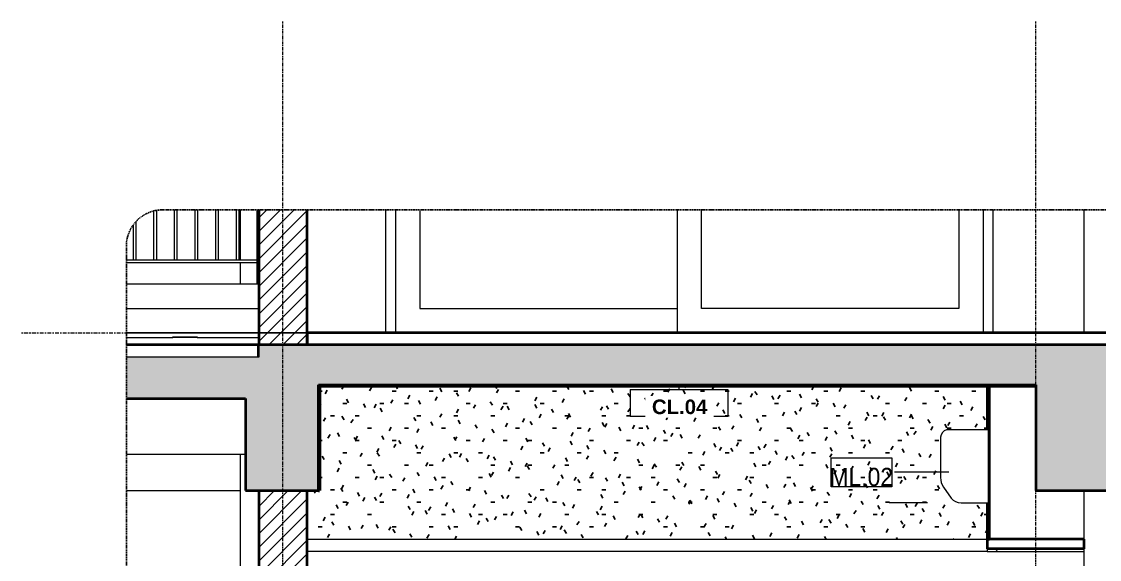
# Model space of a CAD drawing. Header units: millimetres. Extents: x 31157 to 224036, y 218 to 80529.
# Drawn here: x 97636 to 102075, y 4667 to 6882 of the extents above; entities that cross this region are included whole.
import ezdxf

# ---------------------------------------------------------------- set-up
doc = ezdxf.new("R2010")
doc.units = ezdxf.units.MM
for name, pattern in [('Centre', [31.75, 6.35, -4.7625, 15.875, -4.7625]), ('Grid Line', [22.225, 12.7, -3.175, 3.175, -3.175]), ('Hidden', [7.14375, 4.7625, -2.38125]), ('IMPORT-CENTER _2_', [40.64, 25.4, -5.08, 5.08, -5.08])]:
    doc.linetypes.add(name, pattern=pattern)
for name, color, linetype, lineweight in [('0-5', 170, 'Continuous', 5), ('A-CLNG', 13, 'Continuous', 18), ('A-CLNG-1', 250, 'Continuous', 35), ('A-CLNG-2', 7, 'Continuous', 18), ('A-CLNG-FNSH-1', 7, 'Continuous', 18), ('A-CLNG-IDEN', 151, 'Continuous', 9), ('A-CLNG-PATT-1', 7, 'Continuous', 18), ('A-CLNG-PATT-2', 31, 'Continuous', 25), ('A-DETL-GENF', 92, 'Continuous', 18), ('A-DETL-GENF-4', 92, 'Hidden', 25), ('A-DETL-GENF-5', 9, 'Continuous', 18), ('A-DETL-MEDM', 33, 'Continuous', 35), ('A-DETL-THIN', 151, 'Continuous', 18), ('A-DOOR', 31, 'Continuous', 18), ('A-DOOR-FRAM-1', 31, 'Continuous', 18), ('A-DOOR-GLAZ-1', 31, 'Continuous', 18), ('A-FLOR-FNSH-1', 250, 'Continuous', 35), ('A-FLOR-HRAL', 11, 'Continuous', 18), ('A-FLOR-HRAL-2', 7, 'Continuous', 18), ('A-FLOR-LEVL-2', 51, 'Centre', 9), ('A-FLOR-PATT-1', 253, 'Continuous', 18), ('A-WALL', 113, 'Continuous', 18), ('A-WALL-5', 7, 'Continuous', 18), ('A-WALL-6', 250, 'Continuous', 35), ('A-WALL-PATT-2', 111, 'Continuous', 18), ('G-IMPT', 8, 'Continuous', 18), ('G-IMPT-5', 8, 'IMPORT-CENTER _2_', 18), ('M-EQPM', 50, 'Continuous', 18), ('M-EQPM-2', 7, 'Continuous', 18), ('M-EQPM-3', 50, 'Continuous', 25), ('M-EQPM-IDEN', 50, 'Continuous', 9), ('S-BEAM-1', 71, 'Continuous', 5), ('S-BEAM-2', 7, 'Continuous', 18), ('S-BEAM-3', 130, 'Continuous', 50), ('S-COLS-8', 7, 'Continuous', 18), ('S-GRID-1', 1, 'Grid Line', 9)]:
    doc.layers.add(name, color=color, linetype=linetype, lineweight=lineweight)
doc.styles.add('Arial_3', font='arial.ttf', dxfattribs={"width": 0.9, "height": 75})
doc.styles.add('Arial_B_3', font='arialbd.ttf', dxfattribs={"height": 60})
pattern_1 = [(50, (71323.1, 15875), (364.368, -31.878), [38.1, -419.1]), (355, (71323.1, 15875), (-70.486, 382.113), [30.48, -335.28]), (100.451, (71353.47, 15872.34), (293.885, 350.233), [32.38, -356.18]), (46.184, (71323.1, 15976.6), (542.158, -84.086), [57.15, -628.65]), (96.636, (71368.3, 15969.6), (474.805, 494.855), [48.57, -534.27]), (351.184, (71323.1, 15976.6), (474.81, 494.85), [45.72, -502.92]), (21, (71373.9, 15951.2), (303.2285, -204.5305), [38.1, -419.1]), (326, (71373.9, 15951.2), (123.604, 368.376), [30.48, -335.28]), (71.451, (71399.18, 15934.16), (426.834, 163.843), [32.38, -356.18]), (37.5, (71323.11, 15875), (6.1766, 169.1102), [3.353, -327.863, 3.353, -337.007, -336.55]), (37.5, (71323.11, 15875), (6.1766, 169.1102), [-671.576, 3.353, -333.197]), (7.5, (71323.1, 15875), (133.639, 200.3615), [3.353, -190.703, 3.353, -320.243, -128.27]), (7.5, (71323.1, 15875), (133.639, 200.3615), [-517.652, 3.353, -124.917]), (327.5, (71209.82, 15875), (271.1818, -11.4584), [3.353, -123.647, 3.353, -392.887, -525.78]), (327.5, (71209.82, 15875), (271.1818, -11.4584), [-523.24, 3.353, -522.427]), (317.5, (71159.02, 15875), (296.2585, 50.853), [3.353, -161.747, 3.353, -259.791, -373.38]), (317.5, (71159.02, 15875), (296.2585, 50.853), [-428.244, 3.353, -370.027]), (45, (71323.1, 15875), (-125.7236, 125.7236), []), (45, (71323.1, 16065.5), (-125.7236, 125.7236), [])]
pattern_2 = [(45, (100098.27, 15875), (-28.28427, 28.28427), [])]

# ---------------------------------------------------------------- blocks, each defined once
blk = doc.blocks.new('NCV_TKTC_KET CAU_rvt-6-TKCS_CĂN HỘ LOẠI 2 - MẶT CẮT 5')
at = {"layer": 'A-FLOR-PATT-1'}
h = blk.add_hatch(dxfattribs=at)
h.set_pattern_fill('FP_17', color=256, style=0, pattern_type=2)
h.set_pattern_definition(pattern_1)
h.paths.add_polyline_path([(70360.3, 5380), (73036.9, 5380), (73036.9, 5385), (70083.3, 5385), (70083.3, 5380), (70273.7, 5380)])
h.paths.add_polyline_path([(69836.9, 5500), (69836.9, 5550), (69835.3, 5550), (69835.3, 5500)])
h = blk.add_hatch(dxfattribs=at)
h.set_pattern_fill('FP_17', color=256, style=0, pattern_type=2)
h.set_pattern_definition(pattern_1)
h.paths.add_polyline_path([(70360.3, 5380), (73036.9, 5380), (73036.9, 5385), (70083.3, 5385), (70083.3, 5380), (70273.7, 5380)])
h.paths.add_polyline_path([(69836.9, 5500), (69836.9, 5550), (69835.3, 5550), (69835.3, 5500)])
at = {"layer": 'S-BEAM-1'}
blk.add_hatch(color=256, dxfattribs=at).paths.add_polyline_path([(70086.9, 4950), (70086.9, 5380), (70083.3, 5380), (70083.3, 4950)])
at = {"layer": 'A-FLOR-FNSH-1'}
for p, q in [((69836.9, 5550), (69835.3, 5550)), ((69835.3, 5550), (69835.3, 5500)), ((70083.3, 5380), (73036.9, 5380))]:
    blk.add_line(p, q, dxfattribs=at)
at = {"layer": 'S-BEAM-2'}
for p, q in [((69291.9, 5700), (69836.9, 5700)), ((69291.9, 5100), (69783.3, 5100)), ((69291.9, 4950), (69761.9, 4950))]:
    blk.add_line(p, q, dxfattribs=at)
at = {"layer": 'S-BEAM-3'}
for p, q in [((70086.9, 4950), (70086.9, 5385)), ((70083.3, 4950), (70086.9, 4950))]:
    blk.add_line(p, q, dxfattribs=at)
at = {"layer": 'S-COLS-8'}
for p, q in [((69761.9, 5900), (69761.9, 6106.4)), ((69761.9, 5800), (69761.9, 5890)), ((69761.9, 3600), (69761.9, 5100))]:
    blk.add_line(p, q, dxfattribs=at)
blk = doc.blocks.new('THU NUOC - THU NUOC-455054-TKCS_CĂN HỘ LOẠI 2 - MẶT CẮT 5')
at = {"layer": 'M-EQPM-2'}
for p, q in [((69483.7, 5583.2), (69583.7, 5583.2)), ((69483.7, 5580), (69483.7, 5583.2)), ((69583.7, 5580), (69483.7, 5580)), ((69583.7, 5583.2), (69583.7, 5580))]:
    blk.add_line(p, q, dxfattribs=at)
blk = doc.blocks.new('Railing - 10mm-901206-TKCS_CĂN HỘ LOẠI 2 - MẶT CẮT 5')
at = {"layer": 'A-FLOR-HRAL-2'}
for p, q in [((69320.7, 5900), (69320.7, 6042.7)), ((69330.7, 6055.7), (69330.7, 5900))]:
    blk.add_line(p, q, dxfattribs=at)
blk = doc.blocks.new('Railing - 10mm-V60-TKCS_CĂN HỘ LOẠI 2 - MẶT CẮT 5')
at = {"layer": 'A-FLOR-HRAL-2'}
for p, q in [((69405.6, 5900), (69405.6, 6101.6)), ((69415.6, 6103), (69415.6, 5900))]:
    blk.add_line(p, q, dxfattribs=at)
blk = doc.blocks.new('Railing - 10mm-V61-TKCS_CĂN HỘ LOẠI 2 - MẶT CẮT 5')
at = {"layer": 'A-FLOR-HRAL-2'}
for p, q in [((69490.5, 5900), (69490.5, 6106.4)), ((69500.5, 6106.4), (69500.5, 5900))]:
    blk.add_line(p, q, dxfattribs=at)
blk = doc.blocks.new('Railing - 50 x 10mm-901205-TKCS_CĂN HỘ LOẠI 2 - MẶT CẮT 5')
at = {"layer": 'A-FLOR-HRAL-2'}
blk.add_line((69830.3, 5800), (69830.3, 6106.4), dxfattribs=at)
blk = doc.blocks.new('Railing - Railing-883693-TKCS_CĂN HỘ LOẠI 2 - MẶT CẮT 5')
at = {"layer": 'A-FLOR-HRAL-2'}
for p, q in [((69291.9, 5900), (69835.3, 5900)), ((69291.9, 5890), (69835.3, 5890)), ((69835.3, 5900), (69835.3, 5890))]:
    blk.add_line(p, q, dxfattribs=at)
for name, p in [('Railing - 10mm-V60-TKCS_CĂN HỘ LOẠI 2 - MẶT CẮT 5', (0, 0)), ('Railing - 10mm-V61-TKCS_CĂN HỘ LOẠI 2 - MẶT CẮT 5', (0, 0)), ('Railing - 10mm-V61-TKCS_CĂN HỘ LOẠI 2 - MẶT CẮT 5', (84.9, 0)), ('Railing - 10mm-V61-TKCS_CĂN HỘ LOẠI 2 - MẶT CẮT 5', (169.9, 0)), ('Railing - 10mm-V61-TKCS_CĂN HỘ LOẠI 2 - MẶT CẮT 5', (254.8, 0)), ('Railing - 50 x 10mm-901205-TKCS_CĂN HỘ LOẠI 2 - MẶT CẮT 5', (0, 0)), ('Railing - 10mm-901206-TKCS_CĂN HỘ LOẠI 2 - MẶT CẮT 5', (0, 0))]:
    blk.add_blockref(name, p)
blk = doc.blocks.new('NCV_TKTC_TANG 2_rvt-6-TKCS_CĂN HỘ LOẠI 2 - MẶT CẮT 5')
at = {"layer": 'A-FLOR-FNSH-1'}
for p, q in [((76436.9, 5600), (70036.9, 5600)), ((70036.9, 5600), (70036.9, 5550)), ((69836.9, 5550), (69291.9, 5550))]:
    blk.add_line(p, q, dxfattribs=at)
at = {"layer": 'A-WALL-5'}
for p, q in [((69836.9, 5800), (69291.9, 5800)), ((69291.9, 5580), (69483.7, 5580)), ((69583.7, 5580), (69836.9, 5580))]:
    blk.add_line(p, q, dxfattribs=at)
at = {"layer": 'S-COLS-8'}
blk.add_line((73236.9, 5600), (73236.9, 6106.4), dxfattribs=at)
at = {"layer": 'A-FLOR-HRAL'}
blk.add_blockref('Railing - Railing-883693-TKCS_CĂN HỘ LOẠI 2 - MẶT CẮT 5', (0, 0), dxfattribs=at)
at = {"layer": 'M-EQPM'}
blk.add_blockref('THU NUOC - THU NUOC-455054-TKCS_CĂN HỘ LOẠI 2 - MẶT CẮT 5', (0, 0), dxfattribs=at)
blk = doc.blocks.new('Air_Conditioner_on_wall_20381 - Air_Conditioner_on_wall_20381-806652-TKCS_CĂN HỘ LOẠI 2 - MẶT CẮT 5')
at = {"layer": 'M-EQPM-2'}
for p, q in [((72841.9, 5200), (72669.7, 5200)), ((72841.9, 4900), (72841.9, 5200)), ((72644.6, 5170), (72644.6, 5004.1)), ((72656.6, 4964.8), (72688.5, 4919.1)), ((72462.8, 4900), (72432.9, 4900)), ((72462.8, 4900), (72432.9, 4900)), ((72591, 4900), (72432.9, 4900)), ((72462.8, 4900), (72432.9, 4900)), ((72462.8, 4900), (72432.9, 4900)), ((72591, 4900), (72432.9, 4900)), ((72462.8, 4900), (72432.9, 4900)), ((72462.8, 4900), (72432.9, 4900)), ((72591, 4900), (72432.9, 4900)), ((72462.8, 4900), (72432.9, 4900)), ((72462.8, 4900), (72432.9, 4900)), ((72591, 4900), (72432.9, 4900)), ((72729.6, 4900), (72841.9, 4900))]:
    blk.add_line(p, q, dxfattribs=at)
for centre, radius, start, end in [((72677.7, 5167.8), 33.1, 103.7944, 176.2056), ((72723.8, 5006.8), 79.3, 181.9739, 211.9739), ((72729.6, 4953.6), 53.6, 220.0167, 269.9833)]:
    blk.add_arc(centre, radius, start, end, dxfattribs=at)
blk = doc.blocks.new('CL_01-VÁCH DỰNG THẠCH CAO CĂN HỘ LOẠI 1-5A5 - CL_01-VÁCH DỰNG THẠCH CAO CĂN HỘ LOẠI 1A-5-874219-TKCS_CĂN HỘ LOẠI 2 - MẶT CẮT 5')
at = {"layer": 'A-CLNG-PATT-2'}
h = blk.add_hatch(dxfattribs=at)
h.set_pattern_fill('FP_18', color=256, style=0, pattern_type=2)
h.set_pattern_definition([(0, (71323.11, 15875), (203.2, 50.8), [16.764, -135.636, 16.764, -135.636, -812.8]), (0, (71323.11, 15875), (203.2, 50.8), [-304.8, 16.764, -288.036, 16.764, -135.636, -355.6]), (0, (71323.11, 15875), (203.2, 50.8), [-762, 16.764, -84.836, 16.764, -237.236]), (120, (71399.31, 15900.4), (-145.5941, 150.57636), [16.764, -135.636, 16.764, -135.636, -812.8]), (120, (71399.31, 15900.4), (-145.5941, 150.57636), [-304.8, 16.764, -288.036, 16.764, -135.636, -355.6]), (120, (71399.31, 15900.4), (-145.5941, 150.57636), [-762, 16.764, -84.836, 16.764, -237.236]), (240, (71424.71, 16002), (-57.6059, -201.37636), [16.764, -135.636, 16.764, -135.636, -812.8]), (240, (71424.71, 16002), (-57.6059, -201.37636), [-304.8, 16.764, -288.036, 16.764, -135.636, -355.6]), (240, (71424.71, 16002), (-57.6059, -201.37636), [-762, 16.764, -84.836, 16.764, -237.236])])
h.paths.add_polyline_path([(70111.9, 4750), (72836.9, 4750), (72836.9, 4900), (72729.6, 4900), (72718, 4901.3), (72706.9, 4905), (72697, 4911.1), (72688.5, 4919.1), (72656.6, 4964.8), (72648, 4983.6), (72644.6, 5004.1), (72644.6, 5170), (72646.2, 5178.2), (72649.8, 5185.7), (72655.1, 5192.1), (72661.9, 5197), (72669.7, 5200), (72836.9, 5200), (72836.9, 5380), (70086.9, 5380), (70086.9, 4950), (70036.9, 4950), (70036.9, 4750), (70086.9, 4750)])
at = {"layer": 'A-CLNG-1'}
for p, q in [((72846.9, 5380), (72836.9, 5380)), ((72836.9, 5380), (72836.9, 5200)), ((72846.9, 4750), (72846.9, 5380)), ((72836.9, 4900), (72836.9, 4750)), ((72836.9, 4750), (72846.9, 4750))]:
    blk.add_line(p, q, dxfattribs=at)
blk = doc.blocks.new('NCV_TKTC_TANG 1_rvt-6-TKCS_CĂN HỘ LOẠI 2 - MẶT CẮT 5')
at = {"layer": 'A-CLNG-PATT-1'}
h = blk.add_hatch(dxfattribs=at)
h.set_pattern_fill('FP_21', color=256, style=0, pattern_type=2)
h.set_pattern_definition([(0, (71323.11, 15875), (406.4, 101.6), [16.764, -288.036, 16.764, -288.036, -1625.6]), (0, (71323.11, 15875), (406.4, 101.6), [-609.6, 16.764, -592.836, 16.764, -288.036, -711.2]), (0, (71323.11, 15875), (406.4, 101.6), [-1524, 16.764, -186.436, 16.764, -491.236]), (120, (71475.51, 15925.8), (-291.1882, 301.1527), [16.764, -288.036, 16.764, -288.036, -1625.6]), (120, (71475.51, 15925.8), (-291.1882, 301.1527), [-609.6, 16.764, -592.836, 16.764, -288.036, -711.2]), (120, (71475.51, 15925.8), (-291.1882, 301.1527), [-1524, 16.764, -186.436, 16.764, -491.236]), (240, (71526.31, 16129), (-115.2118, -402.7527), [16.764, -288.036, 16.764, -288.036, -1625.6]), (240, (71526.31, 16129), (-115.2118, -402.7527), [-609.6, 16.764, -592.836, 16.764, -288.036, -711.2]), (240, (71526.31, 16129), (-115.2118, -402.7527), [-1524, 16.764, -186.436, 16.764, -491.236])])
h.paths.add_polyline_path([(73236.9, 4700), (73236.9, 4710), (72836.9, 4710), (72836.9, 4700), (73102.8, 4700)])
at = {"layer": 'A-CLNG-1'}
for p, q in [((70083.3, 5380), (72836.9, 5380)), ((72836.9, 5380), (72836.9, 5385)), ((73236.9, 4750), (72836.9, 4750)), ((72836.9, 4750), (72836.9, 4710)), ((73236.9, 4710), (73236.9, 4750)), ((73236.9, 4710), (72836.9, 4710))]:
    blk.add_line(p, q, dxfattribs=at)
at = {"layer": 'A-CLNG-2'}
for p, q in [((70036.9, 4750), (72836.9, 4750)), ((72836.9, 4700), (70036.9, 4700))]:
    blk.add_line(p, q, dxfattribs=at)
at = {"layer": 'A-CLNG-FNSH-1'}
for p, q in [((72836.9, 4710), (72836.9, 4700)), ((73236.9, 4700), (73236.9, 4710)), ((72836.9, 4700), (73236.9, 4700))]:
    blk.add_line(p, q, dxfattribs=at)
at = {"layer": 'S-COLS-8'}
for p, q in [((73236.9, 4750), (73236.9, 4950)), ((73236.9, 2200), (73236.9, 4700))]:
    blk.add_line(p, q, dxfattribs=at)
at = {"layer": 'A-CLNG'}
blk.add_blockref('CL_01-VÁCH DỰNG THẠCH CAO CĂN HỘ LOẠI 1-5A5 - CL_01-VÁCH DỰNG THẠCH CAO CĂN HỘ LOẠI 1A-5-874219-TKCS_CĂN HỘ LOẠI 2 - MẶT CẮT 5', (0, 0), dxfattribs=at)
at = {"layer": 'M-EQPM'}
blk.add_blockref('Air_Conditioner_on_wall_20381 - Air_Conditioner_on_wall_20381-806652-TKCS_CĂN HỘ LOẠI 2 - MẶT CẮT 5', (0, 0), dxfattribs=at)
blk = doc.blocks.new('TKTC_XREF_251221_MB TANG 2-7 - TKTC_XREF_260130_MB TANG 2-5_dwg_$cc-4746808-TKCS_CĂN HỘ LOẠI 2 - MẶT CẮT 5')
at = {"layer": 'G-IMPT-5'}
for p, q in [((70174.6, 5600), (70021.6, 5600)), ((70098.1, 5600), (70098.1, 5600))]:
    blk.add_line(p, q, dxfattribs=at)
at = {"layer": 'M-EQPM'}
for p, q in [((70041.3, 5600), (70041.3, 5600)), ((70098.1, 5600), (70085.6, 5600)), ((70085.6, 5600), (70098.1, 5600)), ((70098.1, 5600), (70152.2, 5600)), ((70152.2, 5600), (70098.1, 5600)), ((70098.1, 5600), (70110.7, 5600)), ((70110.7, 5600), (70098.1, 5600))]:
    blk.add_line(p, q, dxfattribs=at)
blk = doc.blocks.new('TKTC_XREF_251221_MB TANG 2-7 - TKTC_XREF_260130_MB TANG 2-5_dwg_CUM U_DN100-4746796-TKCS_CĂN HỘ LOẠI 2 - MẶT CẮT 5')
at = {"layer": 'G-IMPT'}
for p, q in [((70019.2, 5600), (70020.2, 5600)), ((70020.2, 5600), (70019.2, 5600)), ((70019.2, 5600), (70020.2, 5600)), ((70020.2, 5600), (70019.2, 5600)), ((70025.6, 5600), (70020.2, 5600)), ((70020.2, 5600), (70025.6, 5600)), ((70025.6, 5600), (70020.2, 5600)), ((70020.2, 5600), (70025.6, 5600)), ((70026.6, 5600), (70026.6, 5600)), ((70026.6, 5600), (70026.6, 5600)), ((70026.6, 5600), (70031.4, 5600)), ((70031.4, 5600), (70026.6, 5600)), ((70031.4, 5600), (70026.6, 5600)), ((70031.4, 5600), (70026.6, 5600)), ((70026.6, 5600), (70031.4, 5600)), ((70031.4, 5600), (70026.6, 5600)), ((70031.4, 5600), (70026.6, 5600)), ((70031.4, 5600), (70026.6, 5600)), ((70031.4, 5600), (70033.3, 5600)), ((70033.3, 5600), (70031.4, 5600)), ((70031.4, 5600), (70033.3, 5600)), ((70033.3, 5600), (70031.4, 5600)), ((70033.3, 5600), (70098.1, 5600)), ((70033.3, 5600), (70098.1, 5600)), ((70033.3, 5600), (70098.1, 5600)), ((70033.3, 5600), (70098.1, 5600)), ((70098.1, 5600), (70157.4, 5600)), ((70157.4, 5600), (70098.1, 5600)), ((70098.1, 5600), (70098.1, 5600)), ((70098.1, 5600), (70165.2, 5600)), ((70165.2, 5600), (70098.1, 5600))]:
    blk.add_line(p, q, dxfattribs=at)
blk = doc.blocks.new('TKTC_XREF_251221_MB TANG 2-7 - TKTC_XREF_260130_MB TANG 2-5_dwg_THU NUOC - THU NUOC-444531-TKCS_MB TẦNG 1-4746810-TKCS_CĂN HỘ LOẠI 2 - MẶT CẮT 5')
at = {"layer": 'G-IMPT'}
for p, q in [((77783.3, 5600), (77933.3, 5600)), ((77933.3, 5600), (77783.3, 5600)), ((77808.3, 5600), (77908.3, 5600)), ((77908.3, 5600), (77808.3, 5600)), ((77824.2, 5600), (77818.2, 5600)), ((77818.2, 5600), (77824.2, 5600)), ((77830.6, 5600), (77836.6, 5600)), ((77836.6, 5600), (77830.6, 5600)), ((77843, 5600), (77849, 5600)), ((77849, 5600), (77843, 5600)), ((77861.5, 5600), (77855.5, 5600)), ((77855.5, 5600), (77861.5, 5600)), ((77861.5, 5600), (77855.5, 5600)), ((77855.5, 5600), (77861.5, 5600)), ((77858.3, 5600), (77858.3, 5600)), ((77858.3, 5600), (77858.3, 5600)), ((77858.3, 5600), (77858.3, 5600)), ((77858.3, 5600), (77858.3, 5600)), ((77873.5, 5600), (77867.5, 5600)), ((77867.5, 5600), (77873.5, 5600)), ((77885.9, 5600), (77879.9, 5600)), ((77879.9, 5600), (77885.9, 5600)), ((77892.3, 5600), (77898.3, 5600)), ((77898.3, 5600), (77892.3, 5600))]:
    blk.add_line(p, q, dxfattribs=at)
blk = doc.blocks.new('TKTC_XREF_251221_MB TANG 2-7 - TKTC_XREF_260130_MB TANG 2-5_dwg_$cc-V69-TKCS_CĂN HỘ LOẠI 2 - MẶT CẮT 5')
at = {"layer": 'G-IMPT-5'}
for p, q in [((69683.5, 5600), (69804.6, 5600)), ((69744.5, 5600), (69743.7, 5600))]:
    blk.add_line(p, q, dxfattribs=at)
at = {"layer": 'M-EQPM'}
for p, q in [((69744.4, 5600), (69743.8, 5600)), ((69743.8, 5600), (69744.1, 5600)), ((69744.1, 5600), (69744.4, 5600)), ((69789.1, 5600), (69789.1, 5600))]:
    blk.add_line(p, q, dxfattribs=at)
blk = doc.blocks.new('TKTC_XREF_251221_MB TANG 2-7 - TKTC_XREF_260130_MB TANG 2-5_dwg_CUM U_DN100-V70-TKCS_CĂN HỘ LOẠI 2 - MẶT CẮT 5')
at = {"layer": 'G-IMPT'}
for p, q in [((69745.6, 5600), (69692.5, 5600)), ((69692.5, 5600), (69745.6, 5600)), ((69745.6, 5600), (69698.7, 5600)), ((69698.7, 5600), (69745.6, 5600)), ((69745.6, 5600), (69745.6, 5600)), ((69796.9, 5600), (69745.6, 5600)), ((69796.9, 5600), (69745.6, 5600)), ((69796.9, 5600), (69745.6, 5600)), ((69796.9, 5600), (69745.6, 5600)), ((69798.5, 5600), (69796.9, 5600)), ((69796.9, 5600), (69798.5, 5600)), ((69798.5, 5600), (69796.9, 5600)), ((69796.9, 5600), (69798.5, 5600)), ((69802.2, 5600), (69798.5, 5600)), ((69798.5, 5600), (69802.2, 5600)), ((69798.5, 5600), (69802.2, 5600)), ((69798.5, 5600), (69802.2, 5600)), ((69802.2, 5600), (69798.5, 5600)), ((69798.5, 5600), (69802.2, 5600)), ((69798.5, 5600), (69802.2, 5600)), ((69798.5, 5600), (69802.2, 5600)), ((69802.2, 5600), (69802.2, 5600)), ((69802.2, 5600), (69802.2, 5600)), ((69803, 5600), (69807.3, 5600)), ((69807.3, 5600), (69803, 5600)), ((69803, 5600), (69807.3, 5600)), ((69807.3, 5600), (69803, 5600)), ((69808.1, 5600), (69807.3, 5600)), ((69807.3, 5600), (69808.1, 5600)), ((69808.1, 5600), (69807.3, 5600)), ((69807.3, 5600), (69808.1, 5600))]:
    blk.add_line(p, q, dxfattribs=at)
blk = doc.blocks.new('TKTC_XREF_251221_MB TANG 2-7 - TKTC_XREF_260130_MB TANG 2-5_dwg_$cc-4746805-TKCS_CĂN HỘ LOẠI 2 - MẶT CẮT 5')
at = {"layer": 'G-IMPT-5'}
for p, q in [((70153.5, 5600), (70000.5, 5600)), ((70077, 5600), (70077, 5600))]:
    blk.add_line(p, q, dxfattribs=at)
at = {"layer": 'M-EQPM'}
for p, q in [((70020.1, 5600), (70020.1, 5600)), ((70077, 5600), (70064.4, 5600)), ((70064.4, 5600), (70077, 5600)), ((70077, 5600), (70131, 5600)), ((70131, 5600), (70077, 5600)), ((70077, 5600), (70089.5, 5600)), ((70089.5, 5600), (70077, 5600))]:
    blk.add_line(p, q, dxfattribs=at)
blk = doc.blocks.new('TKTC_XREF_251221_MB TANG 2-7 - TKTC_XREF_260130_MB TANG 2-5_dwg_CUM U_DN100-V71-TKCS_CĂN HỘ LOẠI 2 - MẶT CẮT 5')
at = {"layer": 'G-IMPT'}
for p, q in [((69998.1, 5600), (69999, 5600)), ((69999, 5600), (69998.1, 5600)), ((69998.1, 5600), (69999, 5600)), ((69999, 5600), (69998.1, 5600)), ((70004.5, 5600), (69999, 5600)), ((69999, 5600), (70004.5, 5600)), ((70004.5, 5600), (69999, 5600)), ((69999, 5600), (70004.5, 5600)), ((70005.4, 5600), (70005.4, 5600)), ((70005.4, 5600), (70005.4, 5600)), ((70005.4, 5600), (70010.2, 5600)), ((70010.2, 5600), (70005.4, 5600)), ((70010.2, 5600), (70005.4, 5600)), ((70010.2, 5600), (70005.4, 5600)), ((70005.4, 5600), (70010.2, 5600)), ((70010.2, 5600), (70005.4, 5600)), ((70010.2, 5600), (70005.4, 5600)), ((70010.2, 5600), (70005.4, 5600)), ((70010.2, 5600), (70012.1, 5600)), ((70012.1, 5600), (70010.2, 5600)), ((70010.2, 5600), (70012.1, 5600)), ((70012.1, 5600), (70010.2, 5600)), ((70012.1, 5600), (70077, 5600)), ((70012.1, 5600), (70077, 5600)), ((70012.1, 5600), (70077, 5600)), ((70012.1, 5600), (70077, 5600)), ((70077, 5600), (70136.3, 5600)), ((70136.3, 5600), (70077, 5600)), ((70077, 5600), (70077, 5600)), ((70077, 5600), (70144.1, 5600)), ((70144.1, 5600), (70077, 5600))]:
    blk.add_line(p, q, dxfattribs=at)
blk = doc.blocks.new('TKTC_XREF_251221_MB TANG 2-7 - TKTC_XREF_260130_MB TANG 2-5_dwg_$cc-V72-TKCS_CĂN HỘ LOẠI 2 - MẶT CẮT 5')
at = {"layer": 'G-IMPT-5'}
for p, q in [((70040.2, 5600), (70193.3, 5600)), ((70116.8, 5600), (70116.8, 5600))]:
    blk.add_line(p, q, dxfattribs=at)
at = {"layer": 'M-EQPM'}
for p, q in [((70116.8, 5600), (70059.9, 5600)), ((70059.9, 5600), (70173.6, 5600)), ((70170.8, 5600), (70062.7, 5600)), ((70062.7, 5600), (70116.8, 5600)), ((70116.8, 5600), (70170.8, 5600)), ((70173.6, 5600), (70116.8, 5600))]:
    blk.add_line(p, q, dxfattribs=at)
blk = doc.blocks.new('TKTC_XREF_251221_MB TANG 2-7 - TKTC_XREF_260130_MB TANG 2-5_dwg_CUM U_DN100-V67-TKCS_CĂN HỘ LOẠI 2 - MẶT CẮT 5')
at = {"layer": 'G-IMPT'}
for p, q in [((75092.7, 5600), (75090.8, 5600)), ((75090.8, 5600), (75106.1, 5600)), ((75092.7, 5600), (75095.5, 5600)), ((75104.2, 5600), (75092.7, 5600)), ((75094.1, 5600), (75102.7, 5600)), ((75232.1, 5600), (75094.4, 5600)), ((75095.5, 5600), (75101.3, 5600)), ((75095.9, 5600), (75096.8, 5600)), ((75095.9, 5600), (75101, 5600)), ((75096.8, 5600), (75100, 5600)), ((75096.8, 5600), (75100, 5600)), ((75096.8, 5600), (75100, 5600)), ((75100, 5600), (75101, 5600)), ((75101.3, 5600), (75104.2, 5600)), ((75224.1, 5600), (75102.4, 5600)), ((75102.4, 5600), (75106.4, 5600)), ((75106.1, 5600), (75104.2, 5600)), ((75220.1, 5600), (75106.4, 5600)), ((75224.1, 5600), (75220.1, 5600)), ((75222.3, 5600), (75220.4, 5600)), ((75220.4, 5600), (75235.7, 5600)), ((75222.3, 5600), (75225.2, 5600)), ((75233.8, 5600), (75222.3, 5600)), ((75223.8, 5600), (75232.4, 5600)), ((75225.2, 5600), (75231, 5600)), ((75225.5, 5600), (75226.5, 5600)), ((75225.5, 5600), (75230.6, 5600)), ((75226.5, 5600), (75229.7, 5600)), ((75226.5, 5600), (75229.7, 5600)), ((75226.5, 5600), (75229.7, 5600)), ((75229.7, 5600), (75230.6, 5600)), ((75231, 5600), (75233.8, 5600)), ((75235.7, 5600), (75233.8, 5600))]:
    blk.add_line(p, q, dxfattribs=at)
blk = doc.blocks.new('TKTC_XREF_251221_MB TANG 2-7 - TKTC_XREF_260130_MB TANG 2-5_dwg_THU NUOC - THU NUOC-444531-TKCS_MB TẦNG 1-4746804-TKCS_CĂN HỘ LOẠI 2 - MẶT CẮT 5')
at = {"layer": 'G-IMPT'}
for p, q in [((70188, 5600), (70338, 5600)), ((70338, 5600), (70188, 5600)), ((70213, 5600), (70313, 5600)), ((70313, 5600), (70213, 5600)), ((70228.9, 5600), (70222.9, 5600)), ((70222.9, 5600), (70228.9, 5600)), ((70235.3, 5600), (70241.3, 5600)), ((70241.3, 5600), (70235.3, 5600)), ((70247.7, 5600), (70253.7, 5600)), ((70253.7, 5600), (70247.7, 5600)), ((70266.2, 5600), (70260.2, 5600)), ((70260.2, 5600), (70266.2, 5600)), ((70266.2, 5600), (70260.2, 5600)), ((70260.2, 5600), (70266.2, 5600)), ((70263, 5600), (70263, 5600)), ((70263, 5600), (70263, 5600)), ((70263, 5600), (70263, 5600)), ((70263, 5600), (70263, 5600)), ((70278.2, 5600), (70272.2, 5600)), ((70272.2, 5600), (70278.2, 5600)), ((70290.6, 5600), (70284.6, 5600)), ((70284.6, 5600), (70290.6, 5600)), ((70297, 5600), (70303, 5600)), ((70303, 5600), (70297, 5600))]:
    blk.add_line(p, q, dxfattribs=at)
blk = doc.blocks.new('TKTC_XREF_251221_MB TANG 2-7 - TKTC_XREF_251221_MB TANG 2-7-2039446-TKCS_CĂN HỘ LOẠI 2 - MẶT CẮT 5')
at = {"layer": 'M-EQPM'}
for p, q in [((69793.7, 5600), (69673.7, 5600)), ((69673.7, 5600), (69793.7, 5600)), ((69795.3, 5600), (69675.3, 5600)), ((69675.3, 5600), (69795.3, 5600)), ((69796.9, 5600), (69676.9, 5600)), ((69676.9, 5600), (69796.9, 5600)), ((69796.9, 5600), (69687, 5600)), ((69687, 5600), (69796.9, 5600)), ((69833.7, 5600), (69793.7, 5600)), ((69793.7, 5600), (69833.7, 5600)), ((69835.3, 5600), (69795.3, 5600)), ((69795.3, 5600), (69835.3, 5600)), ((69836.9, 5600), (69796.9, 5600)), ((69796.9, 5600), (69836.9, 5600)), ((69836.9, 5600), (69796.9, 5600)), ((69796.9, 5600), (69836.9, 5600)), ((70011.9, 5600), (69962.2, 5600)), ((69962.2, 5600), (70011.9, 5600)), ((70033.1, 5600), (69983.3, 5600)), ((69983.3, 5600), (70033.1, 5600)), ((70161.7, 5600), (70012.1, 5600)), ((70012.1, 5600), (70161.7, 5600)), ((70182.9, 5600), (70033.2, 5600)), ((70033.2, 5600), (70182.9, 5600)), ((70045, 5600), (70045.3, 5600)), ((70195.4, 5600), (70045, 5600)), ((70195.6, 5600), (70045.2, 5600)), ((70045.2, 5600), (70195.6, 5600)), ((70045.3, 5600), (70195.8, 5600)), ((70195.8, 5600), (70195.4, 5600))]:
    blk.add_line(p, q, dxfattribs=at)
at = {"layer": 'M-EQPM-3'}
for p, q in [((69765.2, 5600), (69291.9, 5600)), ((69291.9, 5600), (78236.9, 5600)), ((69291.9, 5600), (69763.6, 5600)), ((69763.6, 5600), (78238.6, 5600)), ((78236.9, 5600), (69765.2, 5600))]:
    blk.add_line(p, q, dxfattribs=at)
for name, p in [('TKTC_XREF_251221_MB TANG 2-7 - TKTC_XREF_260130_MB TANG 2-5_dwg_THU NUOC - THU NUOC-444531-TKCS_MB TẦNG 1-4746810-TKCS_CĂN HỘ LOẠI 2 - MẶT CẮT 5', (-8324.6, 0)), ('TKTC_XREF_251221_MB TANG 2-7 - TKTC_XREF_260130_MB TANG 2-5_dwg_$cc-V69-TKCS_CĂN HỘ LOẠI 2 - MẶT CẮT 5', (-3.3, 0)), ('TKTC_XREF_251221_MB TANG 2-7 - TKTC_XREF_260130_MB TANG 2-5_dwg_$cc-V69-TKCS_CĂN HỘ LOẠI 2 - MẶT CẮT 5', (-1.6, 0)), ('TKTC_XREF_251221_MB TANG 2-7 - TKTC_XREF_260130_MB TANG 2-5_dwg_$cc-V69-TKCS_CĂN HỘ LOẠI 2 - MẶT CẮT 5', (0, 0)), ('TKTC_XREF_251221_MB TANG 2-7 - TKTC_XREF_260130_MB TANG 2-5_dwg_$cc-V69-TKCS_CĂN HỘ LOẠI 2 - MẶT CẮT 5', (0, 0)), ('TKTC_XREF_251221_MB TANG 2-7 - TKTC_XREF_260130_MB TANG 2-5_dwg_CUM U_DN100-V70-TKCS_CĂN HỘ LOẠI 2 - MẶT CẮT 5', (-3.3, 0)), ('TKTC_XREF_251221_MB TANG 2-7 - TKTC_XREF_260130_MB TANG 2-5_dwg_CUM U_DN100-V70-TKCS_CĂN HỘ LOẠI 2 - MẶT CẮT 5', (-1.6, 0)), ('TKTC_XREF_251221_MB TANG 2-7 - TKTC_XREF_260130_MB TANG 2-5_dwg_CUM U_DN100-V70-TKCS_CĂN HỘ LOẠI 2 - MẶT CẮT 5', (0, 0)), ('TKTC_XREF_251221_MB TANG 2-7 - TKTC_XREF_260130_MB TANG 2-5_dwg_CUM U_DN100-V70-TKCS_CĂN HỘ LOẠI 2 - MẶT CẮT 5', (0, 0)), ('TKTC_XREF_251221_MB TANG 2-7 - TKTC_XREF_260130_MB TANG 2-5_dwg_CUM U_DN100-V71-TKCS_CĂN HỘ LOẠI 2 - MẶT CẮT 5', (0, 0)), ('TKTC_XREF_251221_MB TANG 2-7 - TKTC_XREF_260130_MB TANG 2-5_dwg_$cc-4746805-TKCS_CĂN HỘ LOẠI 2 - MẶT CẮT 5', (0, 0)), ('TKTC_XREF_251221_MB TANG 2-7 - TKTC_XREF_260130_MB TANG 2-5_dwg_CUM U_DN100-4746796-TKCS_CĂN HỘ LOẠI 2 - MẶT CẮT 5', (0, 0)), ('TKTC_XREF_251221_MB TANG 2-7 - TKTC_XREF_260130_MB TANG 2-5_dwg_$cc-4746808-TKCS_CĂN HỘ LOẠI 2 - MẶT CẮT 5', (0, 0)), ('TKTC_XREF_251221_MB TANG 2-7 - TKTC_XREF_260130_MB TANG 2-5_dwg_$cc-V72-TKCS_CĂN HỘ LOẠI 2 - MẶT CẮT 5', (0, 0)), ('TKTC_XREF_251221_MB TANG 2-7 - TKTC_XREF_260130_MB TANG 2-5_dwg_CUM U_DN100-V67-TKCS_CĂN HỘ LOẠI 2 - MẶT CẮT 5', (-5045.6, 0)), ('TKTC_XREF_251221_MB TANG 2-7 - TKTC_XREF_260130_MB TANG 2-5_dwg_THU NUOC - THU NUOC-444531-TKCS_MB TẦNG 1-4746804-TKCS_CĂN HỘ LOẠI 2 - MẶT CẮT 5', (0, 0)), ('TKTC_XREF_251221_MB TANG 2-7 - TKTC_XREF_260130_MB TANG 2-5_dwg_THU NUOC - THU NUOC-444531-TKCS_MB TẦNG 1-4746810-TKCS_CĂN HỘ LOẠI 2 - MẶT CẮT 5', (-7269.6, 0)), ('TKTC_XREF_251221_MB TANG 2-7 - TKTC_XREF_260130_MB TANG 2-5_dwg_THU NUOC - THU NUOC-444531-TKCS_MB TẦNG 1-4746810-TKCS_CĂN HỘ LOẠI 2 - MẶT CẮT 5', (-7269.6, 0))]:
    blk.add_blockref(name, p)
at = {"extrusion": (0, 0, -1)}
blk.add_blockref('TKTC_XREF_251221_MB TANG 2-7 - TKTC_XREF_260130_MB TANG 2-5_dwg_THU NUOC - THU NUOC-444531-TKCS_MB TẦNG 1-4746810-TKCS_CĂN HỘ LOẠI 2 - MẶT CẮT 5', (-147391.9, 0), dxfattribs=at)
blk = doc.blocks.new('DEG_02-DEG_03 - DEG_02-2500x2400mm-CỬA ĐI 02 CÁNH TRƯỢT-V73-TKCS_CĂN HỘ LOẠI 2 - MẶT CẮT 5')
at = {"layer": 'A-DOOR'}
for p, q in [((71560.3, 6106.4), (71560.3, 5600)), ((71660.3, 5700), (71660.3, 6106.4)), ((72720.3, 6106.4), (72720.3, 5700)), ((72720.3, 5700), (71660.3, 5700))]:
    blk.add_line(p, q, dxfattribs=at)
at = {"layer": 'A-DOOR-FRAM-1'}
for p, q in [((70400.3, 6106.4), (70400.3, 5600)), ((72820.3, 6106.4), (72820.3, 5600))]:
    blk.add_line(p, q, dxfattribs=at)
at = {"layer": 'A-DOOR-GLAZ-1'}
for p, q in [((70500.3, 6106.4), (70500.3, 5700)), ((70500.3, 5700), (71560.3, 5700))]:
    blk.add_line(p, q, dxfattribs=at)
blk = doc.blocks.new('BORDER VIEW - BORDER VIEW-2582421-TKCS_CĂN HỘ LOẠI 2 - MẶT CẮT 5')
at = {"layer": 'A-DETL-GENF-4'}
for p, q in [((69441.9, 6106.4), (78355.4, 6106.4)), ((69291.9, 1700), (69291.9, 5956.4))]:
    blk.add_line(p, q, dxfattribs=at)
blk.add_arc((69441.9, 5956.4), 150, 90, 180, dxfattribs=at)
blk = doc.blocks.new('M_ME Tag - Boxed-4073756-TKCS_CĂN HỘ LOẠI 2 - MẶT CẮT 5')
at = {"layer": 'M-EQPM-IDEN'}
for p, q in [((72194, 4965.7), (72194, 5085.7)), ((72194, 5085.7), (72444, 5085.7)), ((72444, 5085.7), (72444, 4965.7)), ((72444, 4965.7), (72194, 4965.7))]:
    blk.add_line(p, q, dxfattribs=at)
blk = doc.blocks.new('M_Ceiling Tag w Height - M_Ceiling Tag-4076437-TKCS_CĂN HỘ LOẠI 2 - MẶT CẮT 5')
at = {"layer": 'A-CLNG-IDEN'}
for p, q in [((71367.2, 5366), (71367.2, 5254.8)), ((71367.2, 5366), (71768.4, 5366)), ((71768.4, 5366), (71768.4, 5254.8)), ((71768.4, 5254.8), (71367.2, 5254.8))]:
    blk.add_line(p, q, dxfattribs=at)

msp = doc.modelspace()

# ---------------------------------------------------------------- hatches: boundary and pattern name
at = {"layer": 'A-DETL-GENF-5'}
h = msp.add_hatch(dxfattribs=at)
h.set_pattern_fill('FP_17', color=256, style=0, pattern_type=2)
h.set_pattern_definition([(50, (100098.27, 15875), (364.368, -31.878), [38.1, -419.1]), (355, (100098.27, 15875), (-70.486, 382.113), [30.48, -335.28]), (100.451, (100128.63, 15872.34), (293.885, 350.233), [32.38, -356.18]), (46.184, (100098.27, 15976.6), (542.158, -84.086), [57.15, -628.65]), (96.636, (100143.45, 15969.6), (474.805, 494.855), [48.57, -534.27]), (351.184, (100098.27, 15976.6), (474.81, 494.85), [45.72, -502.92]), (21, (100149.07, 15951.2), (303.2285, -204.5305), [38.1, -419.1]), (326, (100149.07, 15951.2), (123.604, 368.376), [30.48, -335.28]), (71.451, (100174.34, 15934.16), (426.834, 163.843), [32.38, -356.18]), (37.5, (100098.27, 15875), (6.1766, 169.1102), [3.353, -327.863, 3.353, -337.007, -336.55]), (37.5, (100098.27, 15875), (6.1766, 169.1102), [-671.576, 3.353, -333.197]), (7.5, (100098.27, 15875), (133.639, 200.3615), [3.353, -190.703, 3.353, -320.243, -128.27]), (7.5, (100098.27, 15875), (133.639, 200.3615), [-517.652, 3.353, -124.917]), (327.5, (99984.99, 15875), (271.1818, -11.4584), [3.353, -123.647, 3.353, -392.887, -525.78]), (327.5, (99984.99, 15875), (271.1818, -11.4584), [-523.24, 3.353, -522.427]), (317.5, (99934.19, 15875), (296.2585, 50.853), [3.353, -161.747, 3.353, -259.791, -373.38]), (317.5, (99934.19, 15875), (296.2585, 50.853), [-428.244, 3.353, -370.027]), (45, (100098.27, 15875), (-125.7236, 125.7236), []), (45, (100098.27, 16065.5), (-125.7236, 125.7236), [])])
h.paths.add_polyline_path([(107012.1, 4950), (107012, 5500), (105312.1, 5500), (105312.1, 5550), (98612.1, 5550), (98612.1, 5500), (98067.1, 5500), (98067.1, 5330), (98558.4, 5330), (98558.4, 4950), (98858.4, 4950), (98858.4, 5385), (101812, 5385), (101812, 4950), (102112, 4950), (102112, 5380), (105112.1, 5380), (105112.1, 5150), (105312.1, 5150), (105312.1, 5330), (106712.1, 5330), (106712.1, 4950), (106812.1, 4950)])
at = {"layer": 'A-WALL-PATT-2'}
h = msp.add_hatch(dxfattribs=at)
h.set_pattern_fill('FP_16', color=256, style=0, pattern_type=2)
h.set_pattern_definition(pattern_2)
h.paths.add_polyline_path([(98812.1, 5550), (98812.1, 6106.4), (98612.1, 6106.4), (98612.1, 5550)])
h = msp.add_hatch(dxfattribs=at)
h.set_pattern_fill('FP_16', color=256, style=0, pattern_type=2)
h.set_pattern_definition(pattern_2)
h.paths.add_polyline_path([(98812.1, 2150), (98812.1, 4950), (98612.1, 4950), (98612.1, 2150)])

# ---------------------------------------------------------------- linework, layer by layer
at = {"layer": 'A-CLNG-IDEN'}
msp.add_line((100342.9, 5379.4), (100342.9, 5366), dxfattribs=at)
at = {"layer": 'A-DETL-MEDM'}
for p, q in [((105312.1, 5550), (98612.1, 5550)), ((98858.4, 4950), (98858.4, 5385)), ((98858.4, 5385), (101812, 5385)), ((101812, 5385), (101812, 4950)), ((98067.1, 5330), (98558.4, 5330)), ((98558.4, 5330), (98558.4, 4950)), ((98558.4, 4950), (98858.4, 4950)), ((101812, 4950), (102112, 4950))]:
    msp.add_line(p, q, dxfattribs=at)
at = {"layer": 'A-DETL-THIN'}
for p, q in [((98612.1, 5550), (98612.1, 5500)), ((98612.1, 5500), (98067.1, 5500))]:
    msp.add_line(p, q, dxfattribs=at)
at = {"layer": 'A-FLOR-LEVL-2'}
msp.add_line((97635.6, 5600), (107760.1, 5600), dxfattribs=at)
at = {"layer": 'A-WALL'}
for p, q in [((99135.5, 5600), (99135.5, 6106.4)), ((101635.5, 6106.4), (101635.5, 5600))]:
    msp.add_line(p, q, dxfattribs=at)
at = {"layer": 'A-WALL-6'}
for p, q in [((98612.1, 6106.4), (98612.1, 5550)), ((98812.1, 5550), (98812.1, 6106.4)), ((98612.1, 4950), (98612.1, 2150)), ((98812.1, 2150), (98812.1, 4950))]:
    msp.add_line(p, q, dxfattribs=at)
at = {"layer": 'M-EQPM-IDEN'}
msp.add_line((101454, 5025.7), (101230.6, 5025.7), dxfattribs=at)
at = {"layer": 'S-GRID-1'}
for p, q in [((98712.1, 5631.6), (98712.1, 6881.6)), ((101812, 5631.6), (101812, 6881.6)), ((98712.1, 1986.9), (98712.1, 5631.6)), ((101812, 1986.9), (101812, 5631.6))]:
    msp.add_line(p, q, dxfattribs=at)

# ---------------------------------------------------------------- block references
at = {"layer": '0-5'}
for name in ['NCV_TKTC_KET CAU_rvt-6-TKCS_CĂN HỘ LOẠI 2 - MẶT CẮT 5', 'NCV_TKTC_TANG 2_rvt-6-TKCS_CĂN HỘ LOẠI 2 - MẶT CẮT 5', 'NCV_TKTC_TANG 1_rvt-6-TKCS_CĂN HỘ LOẠI 2 - MẶT CẮT 5']:
    msp.add_blockref(name, (28775.2, 0), dxfattribs=at)
at = {"layer": 'A-CLNG-IDEN'}
msp.add_blockref('M_Ceiling Tag w Height - M_Ceiling Tag-4076437-TKCS_CĂN HỘ LOẠI 2 - MẶT CẮT 5', (28775.2, 0), dxfattribs=at)
at = {"layer": 'A-DETL-GENF'}
msp.add_blockref('BORDER VIEW - BORDER VIEW-2582421-TKCS_CĂN HỘ LOẠI 2 - MẶT CẮT 5', (28775.2, 0), dxfattribs=at)
at = {"layer": 'A-DOOR'}
msp.add_blockref('DEG_02-DEG_03 - DEG_02-2500x2400mm-CỬA ĐI 02 CÁNH TRƯỢT-V73-TKCS_CĂN HỘ LOẠI 2 - MẶT CẮT 5', (28775.2, 0), dxfattribs=at)
at = {"layer": 'M-EQPM'}
msp.add_blockref('TKTC_XREF_251221_MB TANG 2-7 - TKTC_XREF_251221_MB TANG 2-7-2039446-TKCS_CĂN HỘ LOẠI 2 - MẶT CẮT 5', (28775.2, 0), dxfattribs=at)
at = {"layer": 'M-EQPM-IDEN'}
msp.add_blockref('M_ME Tag - Boxed-4073756-TKCS_CĂN HỘ LOẠI 2 - MẶT CẮT 5', (28775.2, 0), dxfattribs=at)

# ---------------------------------------------------------------- texts
at = {"layer": 'M-EQPM-IDEN', "insert": (101093.6, 5005.8), "char_height": 75, "width": 270.9, "attachment_point": 5, "line_spacing_factor": 0.936439, "style": 'Arial_3'}
msp.add_mtext('\\pt22.5,45,67.5,90,112.5,135,157.5,180,202.5,225,247.5,270,292.5,315,337.5,360,382.5,405,427.5,450,472.5,495,517.5,540,562.5,585,607.5,630,652.5,675,697.5,720;ML.02', dxfattribs=at)

# ---------------------------------------------------------------- next in the draw order: texts
at = {"layer": 'A-CLNG-IDEN', "insert": (100345.7, 5294.7), "char_height": 60, "width": 251.5, "attachment_point": 5, "line_spacing_factor": 0.936439, "style": 'Arial_B_3', "bg_fill": 3, "box_fill_scale": 1.25, "bg_fill_color": 256, "bg_fill_true_color": 13158600, "bg_fill_transparency": 0}
msp.add_mtext('\\pt634.9998,1270.0002,1905,2539.9998,3175.0002,3810,4444.9998,5080.0002,5715,6349.9998,6985.0002,7620,8254.9998,8890.0002,9525,10159.9998,10795.0002,11430,12064.9998,12700.0002,13335,13969.9998,14605.0002,15240,15874.9998,16510.0002,17145,17779.9998,18415.0002,19050,19684.9998,20320.0002;CL.04', dxfattribs=at)

doc.saveas('drawing.dxf')
